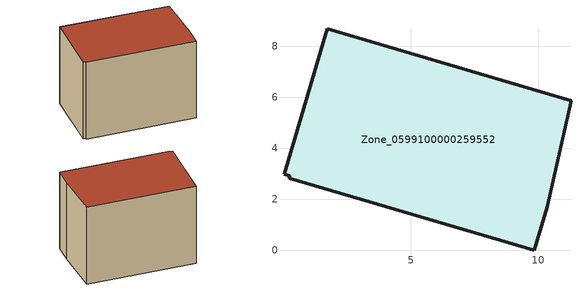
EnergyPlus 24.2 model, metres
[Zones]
Zone_0599100000259552
 floor ground (C_G): 11.28,5.88 10.35,1.72 9.84,0 0.23,2.83 0.25,2.93 0.03,2.99 1.72,8.7 z0.54
 wall outside (C_F): 10.35,1.72 11.28,5.88 1.72,8.7 0.03,2.99 0.25,2.93 0.23,2.83 9.84,0 10.35,1.72 z0.54:8.36
 roof outside (C_R): 0.23,2.83 9.84,0 10.35,1.72 11.28,5.88 1.72,8.7 0.03,2.99 0.25,2.93 z8.36
[BUILDING]
Pand.0599100000259552: North Axis=0; Terrain=City; Loads Convergence Tolerance Value=0.04; Temperature Convergence Tolerance Value=0.4; Solar Distribution=FullExterior; Maximum Number of Warmup Days=25; Minimum Number of Warmup Days=1
[Site:Location]
Rotterdam.The.Hague.AP_ZH_NLD Design_Conditions: Latitude=51.96; Longitude=4.45; Time Zone=1; Elevation=-4.5
[SITE:GROUNDTEMPERATURE:BUILDINGSURFACE]
18, 18, 18, 18, 18, 18, 18, 18, 18, 18, 18, 18
[MATERIAL] Thermal Absorptance=0.9; Solar Absorptance=0.7; Visible Absorptance=0.7
Name | Roughness | Thickness | Conductivity | Density | Specific Heat
G.TI.1965-1974 | MediumSmooth | 0.15 | 0.882353 | 540 | 1210
F.TI.1965-1974 | Rough | 0.3 | 0.697674 | 1920 | 840
R.TI.1965-1974 | MediumRough | 0.2 | 0.232558 | 1500 | 1000
[CONSTRUCTION]
C_G: G.TI.1965-1974
C_F: F.TI.1965-1974
C_R: R.TI.1965-1974
[ZONE]
Zone_0599100000259552: Type=1; Multiplier=1; Ceiling Height=Autocalculate; Volume=Autocalculate; Floor Area=autocalculate; Part of Total Floor Area=Yes
[ZONEINFILTRATION:DESIGNFLOWRATE]
Infil_Zone_0599100000259552: Zone or ZoneList or Space or SpaceList=Zone_0599100000259552; Schedule=AlwaysOn; Design Flow Rate Calculation Method=Flow/Area; Flow Rate per Floor Area=0.003; Constant Term Coefficient=1; Temperature Term Coefficient=0; Velocity Term Coefficient=0; Velocity Squared Term Coefficient=0
[HVACTEMPLATE:ZONE:IDEALLOADSAIRSYSTEM]
Zone_0599100000259552: Maximum Heating Supply Air Temperature=50; Minimum Cooling Supply Air Temperature=13; Maximum Heating Supply Air Humidity Ratio=0.0156; Minimum Cooling Supply Air Humidity Ratio=0.0077; Heating Limit=NoLimit; Cooling Limit=NoLimit; Dehumidification Control Type=ConstantSensibleHeatRatio; Cooling Sensible Heat Ratio=0.7; Dehumidification Setpoint=60; Humidification Control Type=None; Humidification Setpoint=30; Outdoor Air Method=None; Outdoor Air Flow Rate per Person=0.00944; Outdoor Air Flow Rate per Zone Floor Area=0; Outdoor Air Flow Rate per Zone=0; Demand Controlled Ventilation Type=None; Outdoor Air Economizer Type=NoEconomizer; Heat Recovery Type=None; Sensible Heat Recovery Effectiveness=0.7; Latent Heat Recovery Effectiveness=0.65
[ZONECONTROL:THERMOSTAT]
ThermostatControl_Zone_0599100000259552: Zone or ZoneList=Zone_0599100000259552; Control Type Schedule=DualSetpointControlType; Control 1=Thermostat_Zone_0599100000259552; Temperature Difference Between Cutout And Setpoint=0
[THERMOSTATSETPOINT:DUALSETPOINT]
Thermostat_Zone_0599100000259552: Heating Setpoint Temperature Schedule=HeatingSetpoint_Zone_0599100000259552; Cooling Setpoint Temperature Schedule=CoolingSetpoint_Zone_0599100000259552
[SCHEDULE:COMPACT]
HeatingSetpoint_Zone_0599100000259552: Through: 12/31, For: AllDays, Until: 24:00, 21
CoolingSetpoint_Zone_0599100000259552: Through: 12/31, For: AllDays, Until: 24:00, 24
DualSetpointControlType: Through: 12/31, For: AllDays, Until: 24:00, 4
AlwaysOn: Through: 12/31, For: AllDays, Until: 24:00, 1
